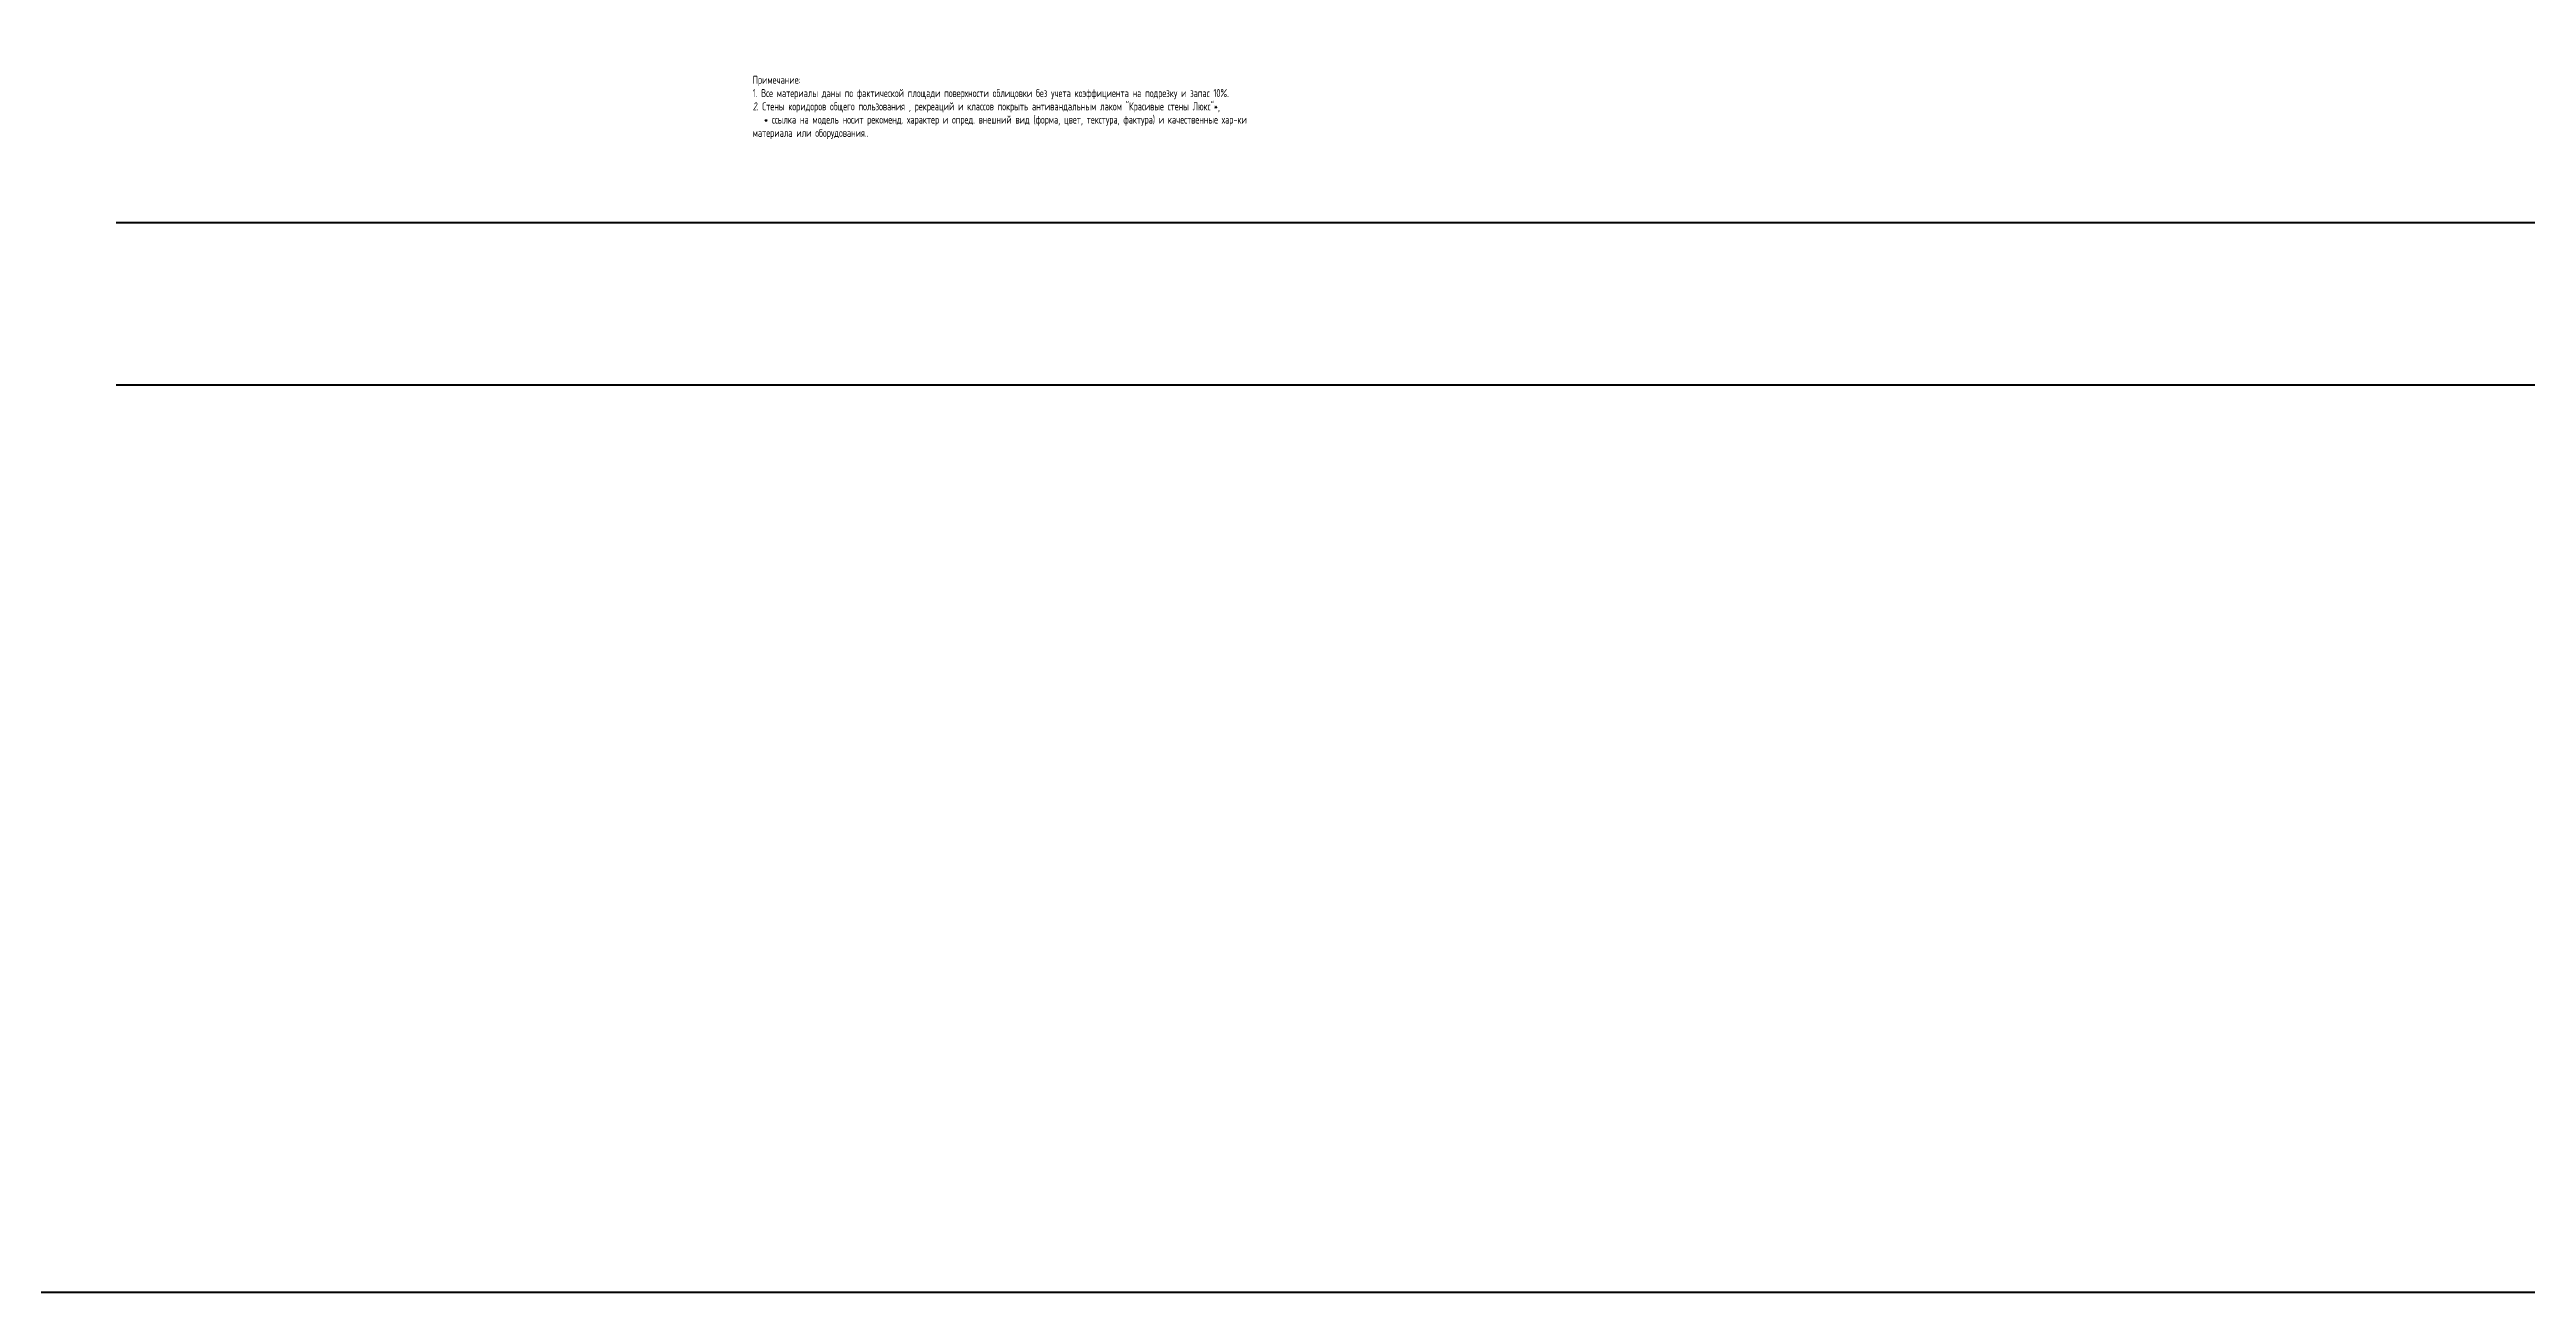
# Model space of a CAD drawing. Header units: millimetres. Extents: x 6718 to 598025, y -272259 to -37438.
# Drawn here: x 103815 to 187809, y -272259 to -230123 of the extents above; entities that cross this region are included whole.
import ezdxf

# ---------------------------------------------------------------- set-up
doc = ezdxf.new("R2010")
doc.units = ezdxf.units.MM
doc.layers.get('Defpoints').update_dxf_attribs({"true_color": 0xe5410b})
doc.layers.add('АР_Кровля', color=186, linetype='Continuous', lineweight=18)
doc.styles.add('ISOCPEUR', font='isocpeur.ttf', dxfattribs={"width": 0.7})

msp = doc.modelspace()

# ---------------------------------------------------------------- linework, layer by layer
at = {"layer": 'Defpoints', "color": 152, "lineweight": 40, "ltscale": 20, "true_color": 0x2776bb}
msp.add_line((106079, -235991), (598025, -235991), dxfattribs=at)
at = {"layer": 'Defpoints', "lineweight": 40, "ltscale": 20}
msp.add_line((106079, -241491), (598025, -241491), dxfattribs=at)
at = {"layer": 'Defpoints', "color": 3, "lineweight": 40, "ltscale": 20}
msp.add_lwpolyline([(93479, -172342), (500394, -172342), (500394, -272259), (93479, -272259)], close=True, dxfattribs=at)

# ---------------------------------------------------------------- texts
at = {"layer": 'АР_Кровля', "color": 2, "lineweight": 40, "ltscale": 20, "insert": (127659, -231013), "char_height": 270, "attachment_point": 1, "style": 'ISOCPEUR'}
msp.add_mtext_dynamic_manual_height_columns('{\\C256;\\c0;Примечание:^J1. Все материалы даны по фактической площади поверхности облицовки без учета коэффициента на подрезку и запас 10%.\\P\\fISOCPEUR|b0|i1|c204|p34;2. \\fISOCPEUR|b0|i0|c204|p34;Стены коридоров общего пользования , рекреаций и классов покрыть антивандальным лаком "Красивые стены Люкс"*,              * ссылка на модель носит рекоменд. характер и опред. внешний вид (форма, цвет, текстура, фактура) и качественные хар-ки материала или оборудования..}', width=16096.86, gutter_width=1250, heights=[0], dxfattribs=at)

doc.saveas('drawing.dxf')
